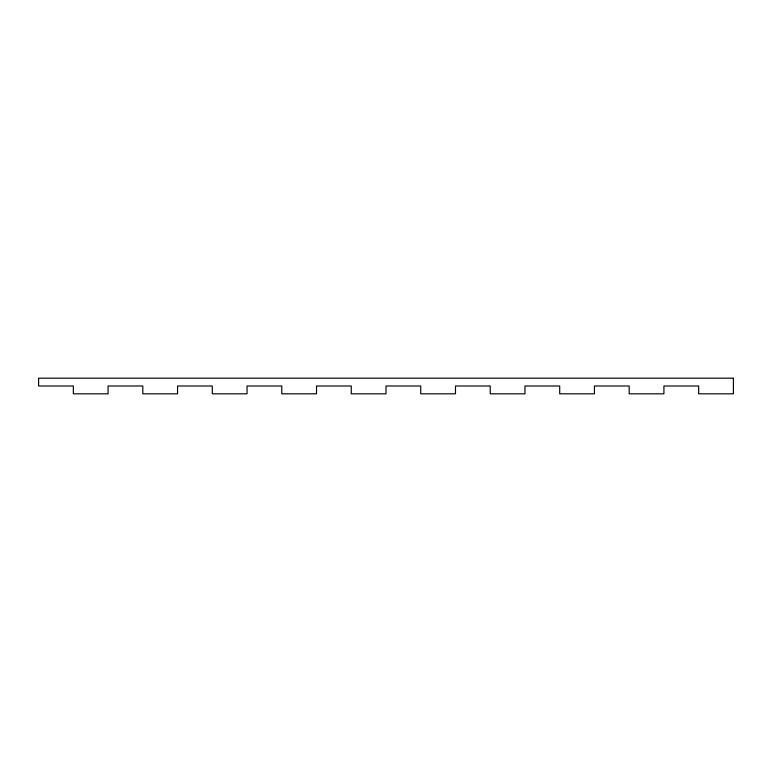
<?xml version="1.0" encoding="UTF-8"?>
<svg xmlns="http://www.w3.org/2000/svg" width="772" height="772" viewBox="0 0 772 772"><rect width="100%" height="100%" fill="white"/><g stroke="black" fill="none" stroke-linecap="round" stroke-linejoin="round"><path stroke-width="1.16" d="M733.4 378.183L38.6 378.183L38.6 386L73.34 386L73.34 393.817L108.08 393.817L108.08 386L142.82 386L142.82 393.817L177.56 393.817L177.56 386L212.3 386L212.3 393.817L247.04 393.817L247.04 386L281.78 386L281.78 393.817L316.52 393.817L316.52 386L351.26 386L351.26 393.817L386 393.817L386 386L420.74 386L420.74 393.817L455.48 393.817L455.48 386L490.22 386L490.22 393.817L524.96 393.817L524.96 386L559.7 386L559.7 393.817L594.44 393.817L594.44 386L629.18 386L629.18 393.817L663.92 393.817L663.92 386L698.66 386L698.66 393.817L733.4 393.817L733.4 378.183"/></g></svg>
